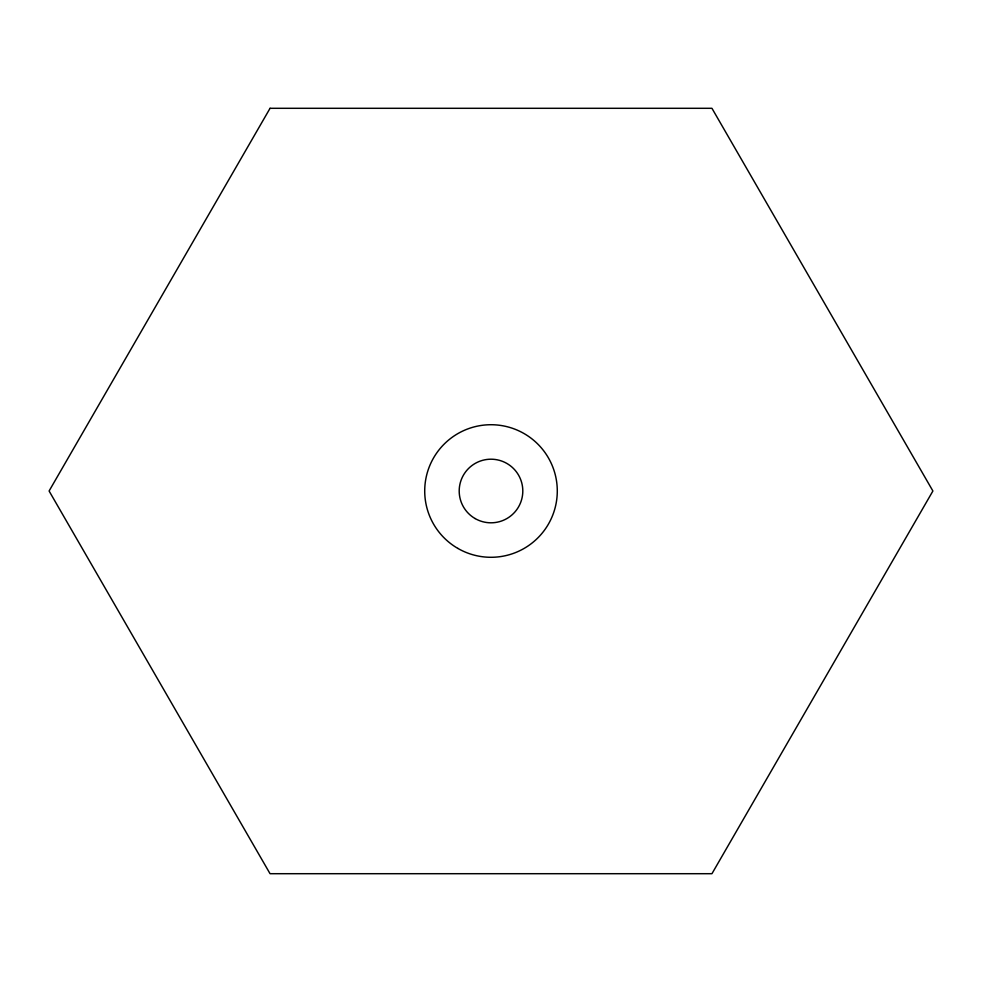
<?xml version="1.0" encoding="UTF-8"?>
<svg xmlns="http://www.w3.org/2000/svg" width="982" height="982" viewBox="0 0 982 982"><rect width="100%" height="100%" fill="white"/><g stroke="black" fill="none" stroke-linecap="round" stroke-linejoin="round"><path stroke-width="1.47" d="M270.05 108.302L49.1 491L270.05 873.698L711.95 873.698L932.9 491L711.95 108.302L270.05 108.302M475.092 518.545A31.805 31.805 0 0 0 522.805 491A31.805 31.805 0 0 0 475.092 463.467A31.805 31.805 0 0 0 475.092 518.545M457.858 548.41A66.285 66.285 0 0 0 557.285 491A66.285 66.285 0 0 0 457.858 433.602A66.285 66.285 0 0 0 457.858 548.41"/></g></svg>
